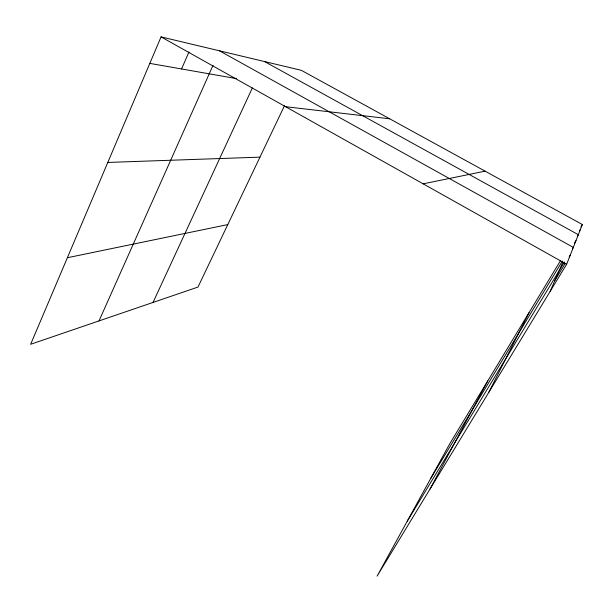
<?xml version="1.0" encoding="UTF-8"?>
<svg xmlns="http://www.w3.org/2000/svg" width="613" height="613" viewBox="0 0 613 613"><rect width="100%" height="100%" fill="white"/><g stroke="black" fill="none" stroke-linecap="round" stroke-linejoin="round"><path stroke-width="0.92" d="M560.405 260.801L449.674 443.889L377.095 576.12L566.634 264.28L582.35 224.519L301.366 70.334L161.066 36.88L30.65 344.284L197.991 287.06L284.524 105.643M181.555 68.963L188.965 51.975M550.114 291.459L562.634 262.648M99.015 320.906L213.033 65.3M153.035 302.431L252.364 87.912M488.691 392.512L529.034 312.676M430.02 489.036L487.772 380.903M580.894 226.925L582.35 224.519M579.477 230.925L580.457 229.293M430.571 478.692L562.343 261.084M577.369 236.281L578.327 234.687L264.571 61.561M574.504 243.062L575.982 240.618M407.239 521.203L564.458 261.981M572.327 249.008L573.308 247.391L219.492 50.818M554.918 280.402L565.286 263.322M569.239 256.816L570.228 255.192M67.369 257.728L227.791 224.588M423.154 183.831L485.113 171.165M107.796 162.437L259.958 157.15M285.597 106.708L389.692 118.799M149.817 63.392L236.396 78.594M161.066 36.88L566.634 264.28"/></g></svg>
